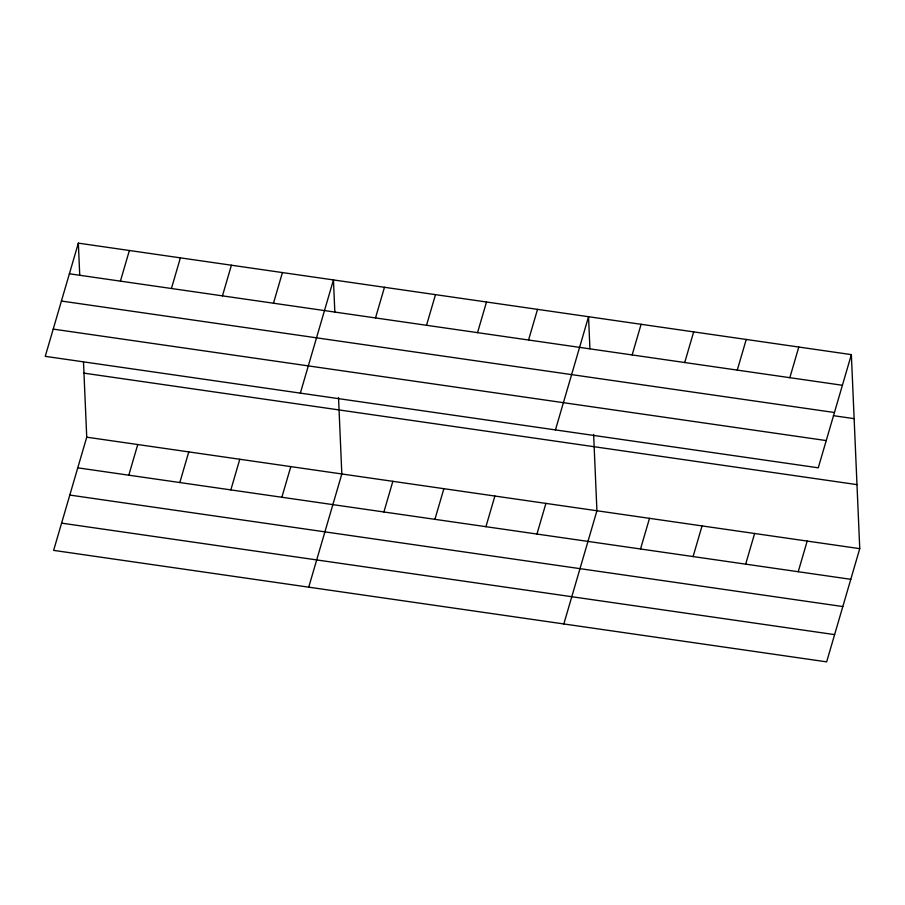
<?xml version="1.0" encoding="UTF-8"?>
<svg xmlns="http://www.w3.org/2000/svg" width="905" height="905" viewBox="0 0 905 905"><rect width="100%" height="100%" fill="white"/><g stroke="black" fill="none" stroke-linecap="round" stroke-linejoin="round"><path stroke-width="1.36" d="M78.35 243.14L45.25 356.344L818.267 467.817L851.367 354.624L78.35 243.14L79.731 275.154M120.41 281.15L129.37 250.504M83.498 362.147L86.733 437.183L53.633 550.376L826.65 661.86L859.75 548.656L851.367 354.624M171.43 288.503L180.389 257.857M128.793 475.182L137.752 444.536M222.449 295.867L231.409 265.21M179.812 482.546L188.772 451.9M273.468 303.22L282.428 272.575M230.832 489.899L239.791 459.254M300.347 393.132L333.447 279.928L334.827 311.942M281.851 497.264L290.81 466.607M375.507 317.938L384.467 287.292M308.729 587.164L341.83 473.971L338.527 397.567M426.527 325.291L435.486 294.645M383.89 511.97L392.849 481.324M477.535 332.655L486.505 302.01M434.909 519.334L443.869 488.689M528.554 340.009L537.525 309.363M485.928 526.687L494.888 496.042M555.444 429.92L588.544 316.716L589.924 348.742M536.948 534.052L545.907 503.395M632.143 354.952L641.102 324.295M563.826 623.952L596.927 510.759L593.623 434.355M684.712 362.532L693.671 331.886M640.525 548.984L649.496 518.339M737.27 370.111L746.24 339.466M693.094 556.564L702.054 525.918M789.839 377.69L798.798 347.045M745.663 564.154L754.623 533.498M798.221 571.734L807.181 541.077M69.391 273.785L842.408 385.27M61.427 301.037L834.433 412.51M833.381 415.667L854.128 418.653M53.214 329.103L826.231 440.577M83.973 373.143L856.978 484.627M86.733 437.183L859.75 548.656M77.773 467.828L850.791 579.313M69.809 495.069L842.827 606.554M61.597 523.135L834.614 634.62"/></g></svg>
